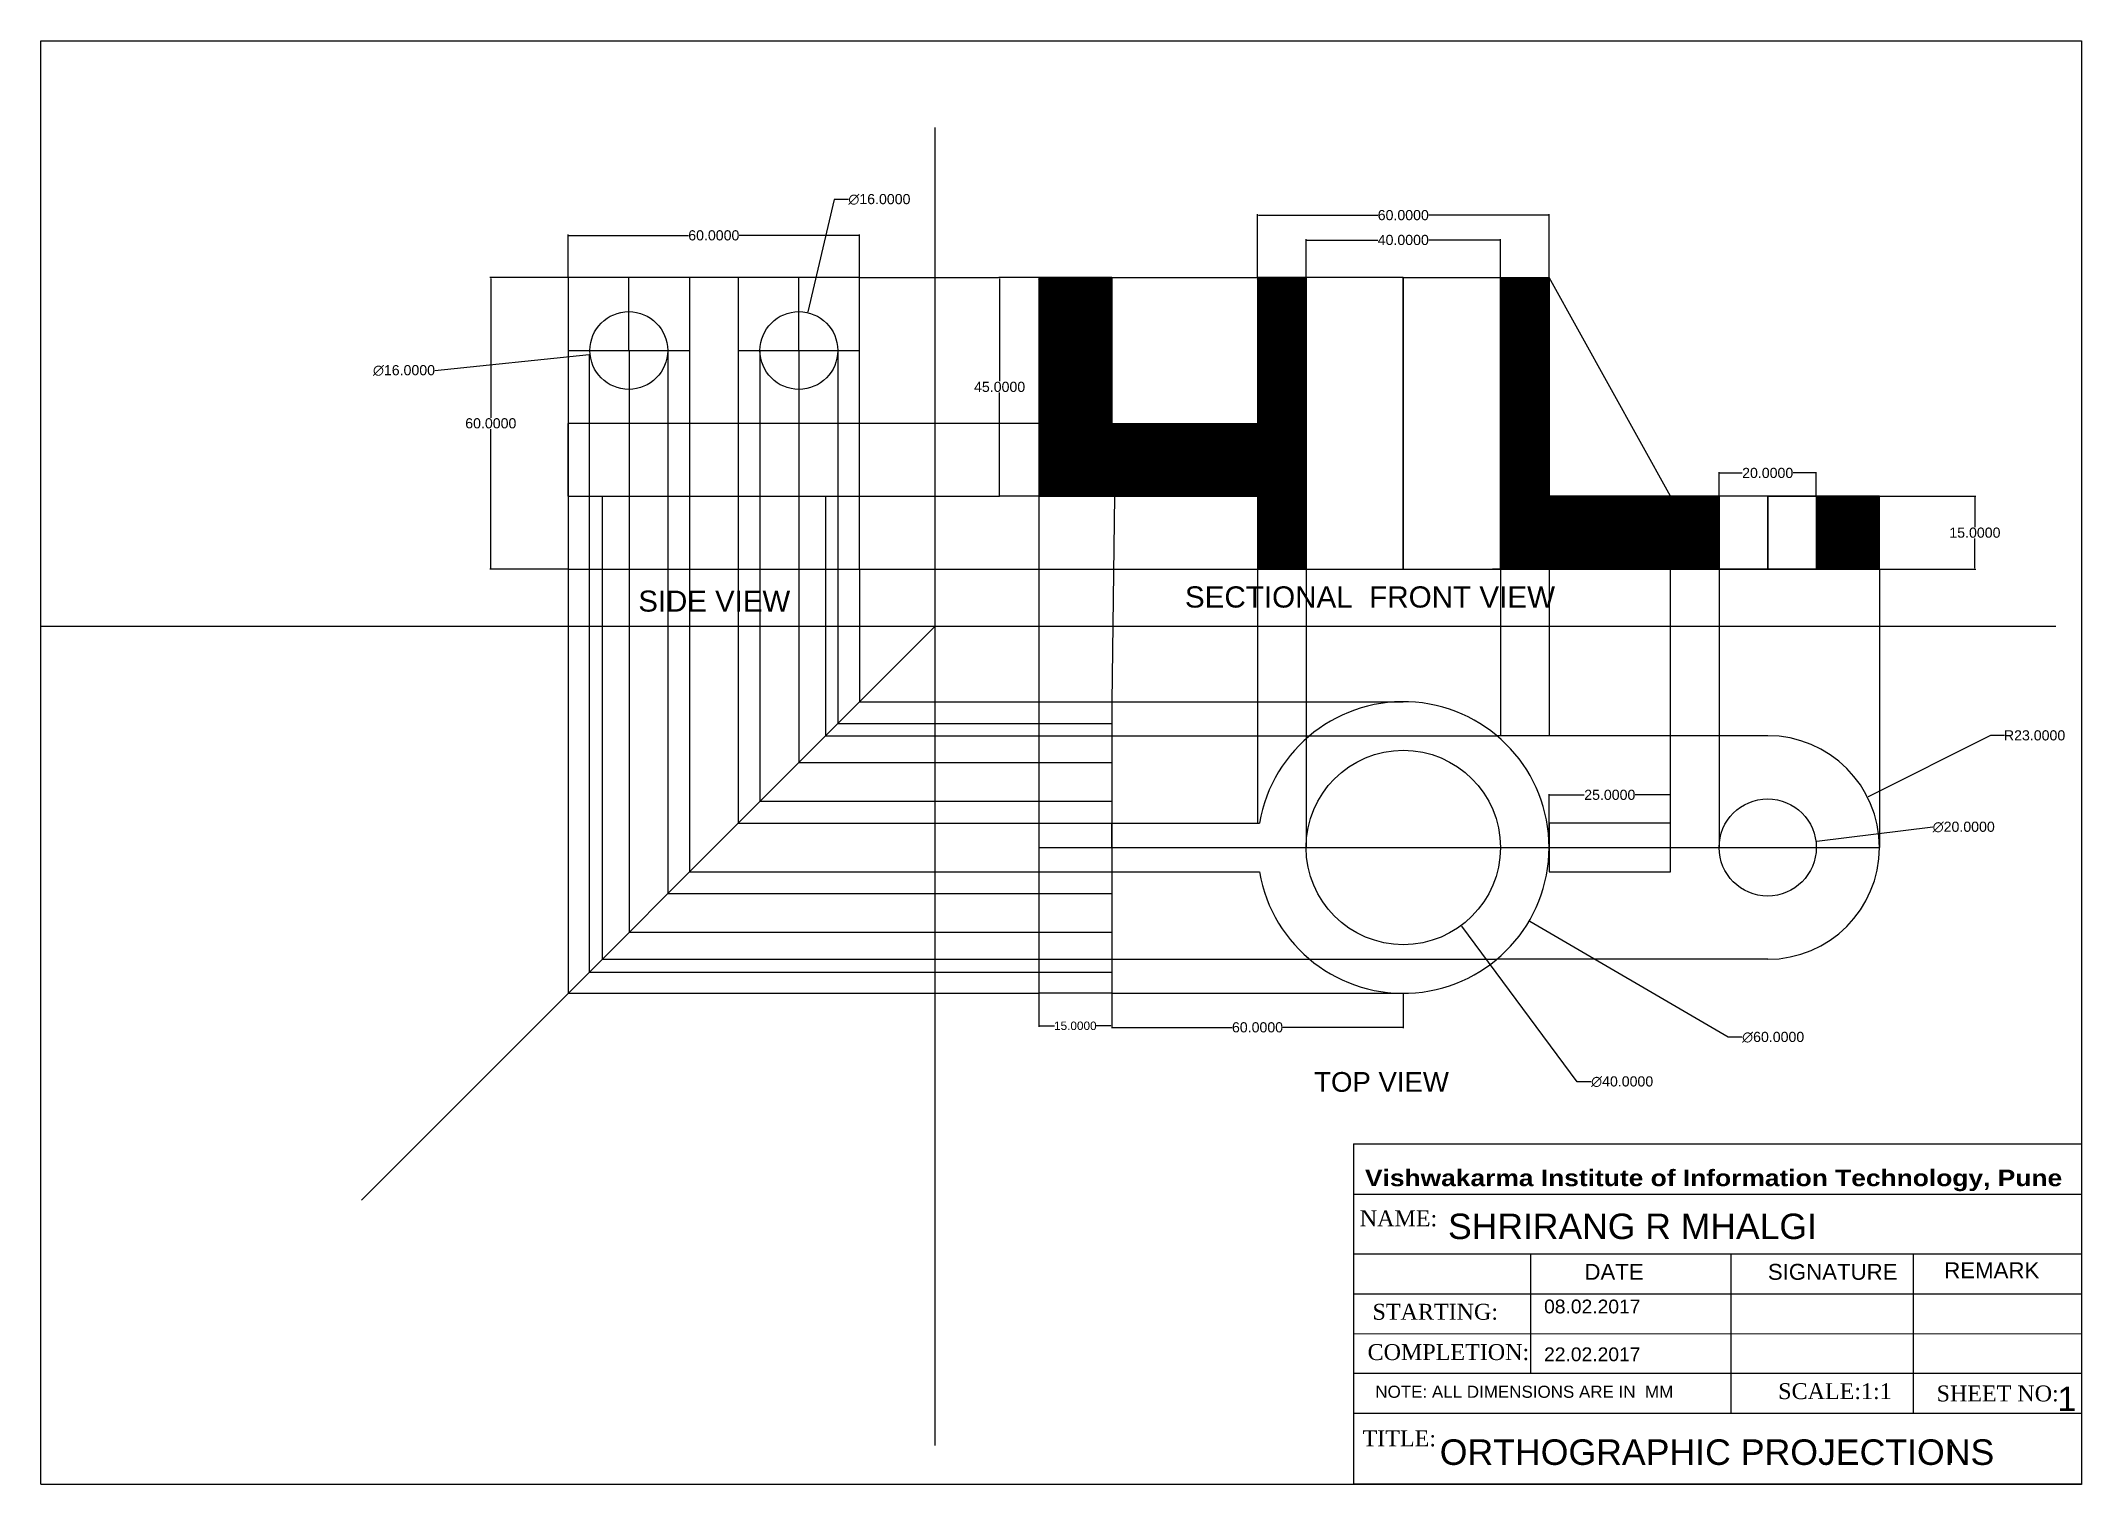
# Model space of a CAD drawing. Header units: inches. Extents: x 0 to 420, y 0 to 297.
import ezdxf

# ---------------------------------------------------------------- set-up
doc = ezdxf.new("R2010")
doc.units = ezdxf.units.IN
doc.header["$MEASUREMENT"] = 0
doc.styles.get("Standard").update_dxf_attribs({"font": 'arial.ttf'})
doc.dimstyles.get("Standard").update_dxf_attribs({"dimtxt": 0.125, "dimasz": 0.18, "dimexe": 0.18, "dimexo": 0.0625, "dimgap": 0.09, "dimtad": 0, "dimtih": 1, "dimtoh": 1, "dimdec": 4, "dimzin": 0, "dimdsep": 46, "dimtxsty": 'Standard', "dimcen": 0.09, "dimadec": 0, "dimazin": 0, "dimtfac": 1, "dimtdec": 4, "dimtofl": 0, "dimtmove": 0, "dimatfit": 3, "dimfxl": 1, "dimtolj": 1, "dimtzin": 0, "dimarcsym": 0})
pattern_1 = [(45, (-82.4371, -11.90982), (-0.088388348, 0.088388348), [])]
pattern_2 = [(45, (-82.4371, -11.9098), (-0.8838835, 0.8838835), [])]

# ---------------------------------------------------------------- blocks, each defined once
blk = doc.blocks.new('*D13')
at = {"color": 0, "lineweight": -2, "transparency": 16777216}
for p, q in [((401.24, 154.16), (376.12, 141.51)), ((404.12, 154.16), (401.24, 154.16)), ((355.32, 131.1), (355.5, 131.1)), ((355.41, 131.01), (355.41, 131.19))]:
    blk.add_line(p, q, dxfattribs=at)
at = {"color": 0, "transparency": 16777216}
blk.add_solid([(376.1, 141.54), (376.13, 141.49), (375.96, 141.43)], dxfattribs=at)
at = {"layer": 'Defpoints', "color": 0, "transparency": 16777216}
for p in [(375.96, 141.43), (355.41, 131.1)]:
    blk.add_point(p, dxfattribs=at)
at = {"color": 0, "transparency": 16777216, "insert": (410.34, 154.16), "char_height": 0.125, "attachment_point": 5}
blk.add_mtext('\\A1;{\\H16.667x;R23.0000}', dxfattribs=at)
blk = doc.blocks.new('*D14')
at = {"color": 0, "lineweight": -2, "transparency": 16777216}
for p, q in [((389.41, 135.3), (365.51, 132.35)), ((355.32, 131.1), (355.5, 131.1)), ((355.41, 131.01), (355.41, 131.19))]:
    blk.add_line(p, q, dxfattribs=at)
at = {"color": 0, "transparency": 16777216}
blk.add_solid([(365.51, 132.38), (365.52, 132.32), (365.33, 132.32)], dxfattribs=at)
at = {"layer": 'Defpoints', "color": 0, "transparency": 16777216}
for p in [(365.33, 132.32), (345.49, 129.87)]:
    blk.add_point(p, dxfattribs=at)
at = {"color": 0, "transparency": 16777216, "insert": (395.76, 135.3), "char_height": 0.125, "attachment_point": 5}
blk.add_mtext('\\A1;{\\H16.667x;∅20.0000}', dxfattribs=at)
blk = doc.blocks.new('*D15')
at = {"color": 0, "lineweight": -2, "transparency": 16777216}
for p, q in [((280.32, 131.1), (280.5, 131.1)), ((280.41, 131.01), (280.41, 131.19)), ((316.17, 82.9), (292.43, 114.89)), ((319.1, 82.9), (316.17, 82.9))]:
    blk.add_line(p, q, dxfattribs=at)
at = {"color": 0, "transparency": 16777216}
blk.add_solid([(292.46, 114.91), (292.41, 114.87), (292.33, 115.03)], dxfattribs=at)
at = {"layer": 'Defpoints', "color": 0, "transparency": 16777216}
for p in [(268.49, 147.16), (292.33, 115.03)]:
    blk.add_point(p, dxfattribs=at)
at = {"color": 0, "transparency": 16777216, "insert": (325.46, 82.9), "char_height": 0.125, "attachment_point": 5}
blk.add_mtext('\\A1;{\\H16.667x;∅40.0000}', dxfattribs=at)
blk = doc.blocks.new('*D16')
at = {"color": 0, "lineweight": -2, "transparency": 16777216}
for p, q in [((108.45, 248.37), (92.43, 248.37)), ((92.61, 248.19), (92.61, 219.52)), ((92.61, 188.55), (92.61, 217.21)), ((108.45, 188.37), (92.43, 188.37))]:
    blk.add_line(p, q, dxfattribs=at)
at = {"color": 0, "transparency": 16777216}
for points in [[(92.58, 248.19), (92.64, 248.19), (92.61, 248.37)], [(92.58, 188.55), (92.64, 188.55), (92.61, 188.37)]]:
    blk.add_solid(points, dxfattribs=at)
at = {"layer": 'Defpoints', "color": 0, "transparency": 16777216}
for p in [(108.51, 248.37), (92.61, 188.37), (108.51, 188.37)]:
    blk.add_point(p, dxfattribs=at)
at = {"color": 0, "transparency": 16777216, "insert": (92.61, 218.37), "char_height": 0.125, "attachment_point": 5}
blk.add_mtext('\\A1;{\\H16.667x;60.0000}', dxfattribs=at)
blk = doc.blocks.new('*D17')
at = {"color": 0, "lineweight": -2, "transparency": 16777216}
for p, q in [((108.51, 248.43), (108.51, 257.23)), ((108.69, 257.05), (133.29, 257.05)), ((168.33, 257.05), (143.74, 257.05)), ((168.51, 248.43), (168.51, 257.23))]:
    blk.add_line(p, q, dxfattribs=at)
at = {"color": 0, "transparency": 16777216}
for points in [[(108.69, 257.08), (108.69, 257.02), (108.51, 257.05)], [(168.33, 257.08), (168.33, 257.02), (168.51, 257.05)]]:
    blk.add_solid(points, dxfattribs=at)
at = {"layer": 'Defpoints', "color": 0, "transparency": 16777216}
for p in [(168.51, 257.05), (108.51, 248.37), (168.51, 248.37)]:
    blk.add_point(p, dxfattribs=at)
at = {"color": 0, "transparency": 16777216, "insert": (138.51, 257.05), "char_height": 0.125, "attachment_point": 5}
blk.add_mtext('\\A1;{\\H16.667x;60.0000}', dxfattribs=at)
blk = doc.blocks.new('*D7')
at = {"color": 0, "lineweight": -2, "transparency": 16777216}
for p, q in [((205.35, 248.37), (197.15, 248.37)), ((197.33, 248.19), (197.33, 227.02)), ((197.33, 203.55), (197.33, 224.71)), ((205.35, 203.37), (197.15, 203.37))]:
    blk.add_line(p, q, dxfattribs=at)
at = {"color": 0, "transparency": 16777216}
for points in [[(197.3, 248.19), (197.36, 248.19), (197.33, 248.37)], [(197.3, 203.55), (197.36, 203.55), (197.33, 203.37)]]:
    blk.add_solid(points, dxfattribs=at)
at = {"layer": 'Defpoints', "color": 0, "transparency": 16777216}
for p in [(205.41, 248.37), (197.33, 203.37), (205.41, 203.37)]:
    blk.add_point(p, dxfattribs=at)
at = {"color": 0, "transparency": 16777216, "insert": (197.33, 225.87), "char_height": 0.125, "attachment_point": 5}
blk.add_mtext('\\A1;{\\H16.667x;45.0000}', dxfattribs=at)
blk = doc.blocks.new('*D18')
at = {"color": 0, "lineweight": -2, "transparency": 16777216}
for p, q in [((378.47, 203.37), (398.24, 203.37)), ((398.06, 203.19), (398.06, 197.02)), ((398.06, 188.55), (398.06, 194.71)), ((378.47, 188.37), (398.24, 188.37))]:
    blk.add_line(p, q, dxfattribs=at)
at = {"color": 0, "transparency": 16777216}
for points in [[(398.03, 203.19), (398.09, 203.19), (398.06, 203.37)], [(398.03, 188.55), (398.09, 188.55), (398.06, 188.37)]]:
    blk.add_solid(points, dxfattribs=at)
at = {"layer": 'Defpoints', "color": 0, "transparency": 16777216}
for p in [(378.41, 203.37), (378.41, 188.37), (398.06, 188.37)]:
    blk.add_point(p, dxfattribs=at)
at = {"color": 0, "transparency": 16777216, "insert": (398.06, 195.87), "char_height": 0.125, "attachment_point": 5}
blk.add_mtext('\\A1;{\\H16.667x;15.0000}', dxfattribs=at)
blk = doc.blocks.new('*D19')
at = {"color": 0, "lineweight": -2, "transparency": 16777216}
for p, q in [((260.41, 248.43), (260.41, 256.28)), ((260.59, 256.1), (275.15, 256.1)), ((300.23, 256.1), (285.67, 256.1)), ((300.41, 248.43), (300.41, 256.28))]:
    blk.add_line(p, q, dxfattribs=at)
at = {"color": 0, "transparency": 16777216}
for points in [[(260.59, 256.13), (260.59, 256.07), (260.41, 256.1)], [(300.23, 256.13), (300.23, 256.07), (300.41, 256.1)]]:
    blk.add_solid(points, dxfattribs=at)
at = {"layer": 'Defpoints', "color": 0, "transparency": 16777216}
for p in [(300.41, 256.1), (260.41, 248.37), (300.41, 248.37)]:
    blk.add_point(p, dxfattribs=at)
at = {"color": 0, "transparency": 16777216, "insert": (280.41, 256.1), "char_height": 0.125, "attachment_point": 5}
blk.add_mtext('\\A1;{\\H16.667x;40.0000}', dxfattribs=at)
blk = doc.blocks.new('*D20')
at = {"color": 0, "lineweight": -2, "transparency": 16777216}
for p, q in [((250.41, 248.43), (250.41, 261.39)), ((250.59, 261.21), (275.18, 261.21)), ((310.23, 261.21), (285.64, 261.21)), ((310.41, 248.43), (310.41, 261.39))]:
    blk.add_line(p, q, dxfattribs=at)
at = {"color": 0, "transparency": 16777216}
for points in [[(250.59, 261.24), (250.59, 261.18), (250.41, 261.21)], [(310.23, 261.24), (310.23, 261.18), (310.41, 261.21)]]:
    blk.add_solid(points, dxfattribs=at)
at = {"layer": 'Defpoints', "color": 0, "transparency": 16777216}
for p in [(310.41, 261.21), (250.41, 248.37), (310.41, 248.37)]:
    blk.add_point(p, dxfattribs=at)
at = {"color": 0, "transparency": 16777216, "insert": (280.41, 261.21), "char_height": 0.125, "attachment_point": 5}
blk.add_mtext('\\A1;{\\H16.667x;60.0000}', dxfattribs=at)
blk = doc.blocks.new('*D21')
at = {"color": 0, "lineweight": -2, "transparency": 16777216}
for p, q in [((345.41, 203.43), (345.41, 208.34)), ((345.59, 208.16), (350.17, 208.16)), ((365.23, 208.16), (360.65, 208.16)), ((365.41, 203.43), (365.41, 208.34))]:
    blk.add_line(p, q, dxfattribs=at)
at = {"color": 0, "transparency": 16777216}
for points in [[(345.59, 208.19), (345.59, 208.13), (345.41, 208.16)], [(365.23, 208.19), (365.23, 208.13), (365.41, 208.16)]]:
    blk.add_solid(points, dxfattribs=at)
at = {"layer": 'Defpoints', "color": 0, "transparency": 16777216}
for p in [(365.41, 208.16), (345.41, 203.37), (365.41, 203.37)]:
    blk.add_point(p, dxfattribs=at)
at = {"color": 0, "transparency": 16777216, "insert": (355.41, 208.16), "char_height": 0.125, "attachment_point": 5}
blk.add_mtext('\\A1;{\\H16.667x;20.0000}', dxfattribs=at)
blk = doc.blocks.new('*D8')
at = {"color": 0, "lineweight": -2, "transparency": 16777216}
for p, q in [((205.41, 101.03), (205.41, 94.22)), ((220.41, 101.03), (220.41, 94.22)), ((205.59, 94.4), (208.63, 94.4)), ((220.23, 94.4), (217.19, 94.4))]:
    blk.add_line(p, q, dxfattribs=at)
at = {"color": 0, "transparency": 16777216}
for points in [[(205.59, 94.43), (205.59, 94.37), (205.41, 94.4)], [(220.23, 94.43), (220.23, 94.37), (220.41, 94.4)]]:
    blk.add_solid(points, dxfattribs=at)
at = {"layer": 'Defpoints', "color": 0, "transparency": 16777216}
for p in [(205.41, 101.1), (220.41, 101.1), (220.41, 94.4)]:
    blk.add_point(p, dxfattribs=at)
at = {"color": 0, "transparency": 16777216, "insert": (212.91, 94.4), "char_height": 0.125, "attachment_point": 5}
blk.add_mtext('\\A1;{\\H13.889x;15.0000}', dxfattribs=at)
blk = doc.blocks.new('*D6')
at = {"color": 0, "lineweight": -2, "transparency": 16777216}
for p, q in [((220.41, 101.03), (220.41, 93.9)), ((280.41, 101.03), (280.41, 93.9)), ((220.59, 94.08), (245.18, 94.08)), ((280.23, 94.08), (255.64, 94.08))]:
    blk.add_line(p, q, dxfattribs=at)
at = {"color": 0, "transparency": 16777216}
for points in [[(220.59, 94.11), (220.59, 94.05), (220.41, 94.08)], [(280.23, 94.11), (280.23, 94.05), (280.41, 94.08)]]:
    blk.add_solid(points, dxfattribs=at)
at = {"layer": 'Defpoints', "color": 0, "transparency": 16777216}
for p in [(220.41, 101.1), (280.41, 101.1), (280.41, 94.08)]:
    blk.add_point(p, dxfattribs=at)
at = {"color": 0, "transparency": 16777216, "insert": (250.41, 94.08), "char_height": 0.125, "attachment_point": 5}
blk.add_mtext('\\A1;{\\H16.667x;60.0000}', dxfattribs=at)
blk = doc.blocks.new('*D9')
at = {"color": 0, "lineweight": -2, "transparency": 16777216}
for p, q in [((81.09, 229.25), (112.88, 232.53)), ((120.92, 233.37), (121.1, 233.37)), ((121.01, 233.28), (121.01, 233.46))]:
    blk.add_line(p, q, dxfattribs=at)
at = {"color": 0, "transparency": 16777216}
blk.add_solid([(112.87, 232.56), (112.88, 232.5), (113.05, 232.55)], dxfattribs=at)
at = {"layer": 'Defpoints', "color": 0, "transparency": 16777216}
for p in [(113.05, 232.55), (128.97, 234.19)]:
    blk.add_point(p, dxfattribs=at)
at = {"color": 0, "transparency": 16777216, "insert": (74.74, 229.25), "char_height": 0.125, "attachment_point": 5}
blk.add_mtext('\\A1;{\\H16.667x;∅16.0000}', dxfattribs=at)
blk = doc.blocks.new('*D10')
at = {"color": 0, "lineweight": -2, "transparency": 16777216}
for p, q in [((280.32, 131.1), (280.5, 131.1)), ((280.41, 131.01), (280.41, 131.19)), ((347.25, 92.05), (306.47, 115.87)), ((350.19, 92.05), (347.25, 92.05))]:
    blk.add_line(p, q, dxfattribs=at)
at = {"color": 0, "transparency": 16777216}
blk.add_solid([(306.48, 115.9), (306.45, 115.85), (306.31, 115.96)], dxfattribs=at)
at = {"layer": 'Defpoints', "color": 0, "transparency": 16777216}
for p in [(254.51, 146.23), (306.31, 115.96)]:
    blk.add_point(p, dxfattribs=at)
at = {"color": 0, "transparency": 16777216, "insert": (356.54, 92.05), "char_height": 0.125, "attachment_point": 5}
blk.add_mtext('\\A1;{\\H16.667x;∅60.0000}', dxfattribs=at)
blk = doc.blocks.new('*D11')
at = {"color": 0, "lineweight": -2, "transparency": 16777216}
for p, q in [((163.3, 264.45), (157.88, 241.33)), ((166.23, 264.45), (163.3, 264.45)), ((155.92, 233.37), (156.1, 233.37)), ((156.01, 233.28), (156.01, 233.46))]:
    blk.add_line(p, q, dxfattribs=at)
at = {"color": 0, "transparency": 16777216}
blk.add_solid([(157.85, 241.34), (157.91, 241.32), (157.84, 241.15)], dxfattribs=at)
at = {"layer": 'Defpoints', "color": 0, "transparency": 16777216}
for p in [(157.84, 241.15), (154.19, 225.58)]:
    blk.add_point(p, dxfattribs=at)
at = {"color": 0, "transparency": 16777216, "insert": (172.59, 264.45), "char_height": 0.125, "attachment_point": 5}
blk.add_mtext('\\A1;{\\H16.667x;∅16.0000}', dxfattribs=at)
blk = doc.blocks.new('*D12')
at = {"color": 0, "lineweight": -2, "transparency": 16777216}
for p, q in [((310.41, 136.16), (310.41, 142.1)), ((310.59, 141.92), (317.67, 141.92)), ((335.23, 141.92), (328.15, 141.92)), ((335.41, 136.16), (335.41, 142.1))]:
    blk.add_line(p, q, dxfattribs=at)
at = {"color": 0, "transparency": 16777216}
for points in [[(310.59, 141.95), (310.59, 141.89), (310.41, 141.92)], [(335.23, 141.95), (335.23, 141.89), (335.41, 141.92)]]:
    blk.add_solid(points, dxfattribs=at)
at = {"layer": 'Defpoints', "color": 0, "transparency": 16777216}
for p in [(335.41, 141.92), (310.41, 136.1), (335.41, 136.1)]:
    blk.add_point(p, dxfattribs=at)
at = {"color": 0, "transparency": 16777216, "insert": (322.91, 141.92), "char_height": 0.125, "attachment_point": 5}
blk.add_mtext('\\A1;{\\H16.667x;25.0000}', dxfattribs=at)

msp = doc.modelspace()

# ---------------------------------------------------------------- hatches: boundary and pattern name
at = {"true_color": 0xffffff}
h = msp.add_hatch(dxfattribs=at)
h.set_pattern_fill('ANSI31')
h.set_pattern_definition(pattern_1)
h.paths.add_polyline_path([(220.40938, 248.36587), (205.40938, 248.36587), (205.40938, 203.36587), (250.40938, 203.36587), (250.40938, 218.36587), (220.40938, 218.36587)])
at = {"true_color": 0x000000}
h = msp.add_hatch(dxfattribs=at)
h.set_pattern_fill('ANSI31', color=18, scale=10)
h.set_pattern_definition(pattern_2)
h.paths.add_polyline_path([(220.40938, 248.36587), (205.40938, 248.36587), (205.40938, 203.36587), (250.40938, 203.36587), (250.40938, 218.36587), (220.40938, 218.36587)])
at = {"true_color": 0xffffff}
h = msp.add_hatch(dxfattribs=at)
h.set_pattern_fill('ANSI31')
h.set_pattern_definition(pattern_1)
h.paths.add_polyline_path([(260.40938, 248.36587), (250.40938, 248.36587), (250.40938, 188.36587), (260.40938, 188.36587)])
at = {"true_color": 0x000000}
h = msp.add_hatch(dxfattribs=at)
h.set_pattern_fill('ANSI31', color=18, scale=10)
h.set_pattern_definition(pattern_2)
h.paths.add_polyline_path([(260.40938, 248.36587), (250.40938, 248.36587), (250.40938, 188.36587), (260.40938, 188.36587)])
at = {"true_color": 0xffffff}
h = msp.add_hatch(dxfattribs=at)
h.set_pattern_fill('ANSI31')
h.set_pattern_definition(pattern_1)
h.paths.add_polyline_path([(310.40938, 248.36587), (300.40938, 248.36587), (300.40938, 188.36587), (310.40938, 188.36587)])
at = {"true_color": 0x000000}
h = msp.add_hatch(dxfattribs=at)
h.set_pattern_fill('ANSI31', color=18, scale=10)
h.set_pattern_definition(pattern_2)
h.paths.add_polyline_path([(310.40938, 248.36587), (300.40938, 248.36587), (300.40938, 188.36587), (310.40938, 188.36587)])
at = {"true_color": 0xffffff}
h = msp.add_hatch(dxfattribs=at)
h.set_pattern_fill('ANSI31')
h.set_pattern_definition(pattern_1)
h.paths.add_polyline_path([(345.40938, 203.36587), (310.40938, 203.36587), (310.40938, 188.36587), (345.40938, 188.36587)])
at = {"true_color": 0x000000}
h = msp.add_hatch(dxfattribs=at)
h.set_pattern_fill('ANSI31', color=18, scale=10)
h.set_pattern_definition(pattern_2)
h.paths.add_polyline_path([(345.40938, 203.36587), (310.40938, 203.36587), (310.40938, 188.36587), (345.40938, 188.36587)])
at = {"true_color": 0xffffff}
h = msp.add_hatch(dxfattribs=at)
h.set_pattern_fill('ANSI31')
h.set_pattern_definition(pattern_1)
h.paths.add_polyline_path([(378.40938, 203.36587), (365.40938, 203.36587), (365.40938, 188.36587), (378.40938, 188.36587)])
at = {"true_color": 0x000000}
h = msp.add_hatch(dxfattribs=at)
h.set_pattern_fill('ANSI31', color=18, scale=10)
h.set_pattern_definition(pattern_2)
h.paths.add_polyline_path([(378.40938, 203.36587), (365.40938, 203.36587), (365.40938, 188.36587), (378.40938, 188.36587)])

# ---------------------------------------------------------------- linework, layer by layer
for p, q in [((-0.00171, 0.08539), (-0.00171, 297.08539)), ((-0.00171, 297.08539), (419.99829, 297.08539)), ((419.99829, 297.08539), (419.99829, 0.08539)), ((220.40938, 248.36587), (205.40938, 248.36587)), ((280.40938, 248.36587), (250.40938, 248.36587)), ((260.40938, 248.36587), (260.40938, 248.36587)), ((270.13672, 70.08534), (270.13672, 0.08534)), ((270.13672, 70.08534), (419.99829, 70.08534)), ((-0.00171, 0.08539), (419.99829, 0.08539)), ((420.13672, 0.08534), (270.13672, 0.08534))]:
    msp.add_line(p, q)
at = {"color": 51, "true_color": 0xf8f6b0}
for p, q in [((184.05509, 8.01079), (184.05509, 279.22197)), ((-0.00171, 176.6395), (414.71198, 176.6395)), ((184.05509, 176.6395), (65.9723, 58.55671))]:
    msp.add_line(p, q, dxfattribs=at)
at = {"color": 6}
for p, q in [((168.51202, 248.36587), (108.51202, 248.36587)), ((108.51202, 248.36587), (108.51202, 188.36587)), ((108.51202, 248.36587), (108.51202, 233.36587)), ((133.51202, 248.36587), (133.51202, 203.36587)), ((143.51202, 248.36587), (143.51202, 203.36587)), ((168.51202, 188.36587), (168.51202, 248.36587)), ((205.40938, 248.36587), (205.40938, 203.36587)), ((205.40938, 248.36587), (220.40938, 248.36587)), ((205.40938, 248.36587), (205.40938, 203.36587)), ((220.40938, 248.36587), (220.40938, 218.36587)), ((220.40938, 248.36587), (250.40938, 248.36587)), ((280.40938, 248.36587), (250.40938, 248.36587)), ((250.40938, 248.36587), (250.40938, 188.36587)), ((250.40938, 248.36587), (250.40938, 218.36587)), ((250.40938, 248.36587), (260.40938, 248.36587)), ((280.40938, 248.36587), (260.40938, 248.36587)), ((260.40938, 248.36587), (260.40938, 188.36587)), ((260.40938, 248.36587), (260.40938, 188.36587)), ((280.40938, 248.36587), (310.40938, 248.36587)), ((300.40938, 188.36587), (300.40938, 248.36587)), ((300.40938, 248.36587), (300.40938, 188.36587)), ((300.40938, 248.36587), (310.40938, 248.36587)), ((310.40938, 248.36587), (310.40938, 188.36587)), ((335.40938, 203.36587), (310.40938, 248.36587)), ((310.40938, 248.36587), (310.40938, 203.36587)), ((108.51202, 203.36587), (108.51202, 218.36587)), ((220.40938, 218.36587), (250.40938, 218.36587)), ((108.51202, 203.36587), (168.51202, 203.36587)), ((115.51202, 203.36587), (115.51202, 188.36587)), ((161.51202, 203.36587), (161.51202, 188.36587)), ((205.40938, 203.36587), (250.40938, 203.36587)), ((250.40938, 203.36587), (250.40938, 188.36587)), ((378.40938, 203.36587), (310.40938, 203.36587)), ((310.40938, 203.36587), (335.40938, 203.36587)), ((310.40938, 203.36587), (344.40938, 203.36587)), ((344.40938, 203.36587), (345.40938, 203.36587)), ((345.40938, 188.36587), (345.40938, 203.36587)), ((345.40938, 203.36587), (345.40938, 188.36587)), ((355.40938, 203.36587), (365.40938, 203.36587)), ((365.40938, 203.36587), (365.40938, 188.36587)), ((378.40938, 188.36587), (378.40938, 203.36587)), ((108.51202, 188.36587), (168.51202, 188.36587)), ((250.40938, 188.36587), (355.40938, 188.36587)), ((250.40938, 188.36587), (260.40938, 188.36587)), ((260.40938, 188.36587), (300.40938, 188.36587)), ((345.40938, 188.36587), (298.79738, 188.36587)), ((365.40938, 188.36587), (345.40938, 188.36587)), ((355.40938, 188.36587), (378.40938, 188.36587)), ((205.40938, 161.09643), (205.40938, 101.09643)), ((205.40938, 161.09643), (220.40938, 161.09643)), ((220.40938, 161.09643), (220.40938, 101.09643)), ((220.40938, 161.09643), (280.40938, 161.09643)), ((355.40938, 154.09643), (299.67074, 154.09643)), ((220.40938, 131.09643), (220.40938, 136.09643)), ((220.40938, 136.09643), (250.82898, 136.09643)), ((310.40938, 136.09643), (310.40938, 126.09643)), ((335.40938, 136.09643), (310.40938, 136.09643)), ((335.40938, 126.09643), (335.40938, 136.09643)), ((220.40938, 131.09643), (220.40938, 126.09643)), ((220.40938, 131.09643), (378.40938, 131.09643)), ((220.40938, 126.09643), (250.82898, 126.09643)), ((310.40938, 126.09643), (335.40938, 126.09643)), ((355.40938, 108.09643), (299.67074, 108.09643)), ((220.40938, 101.09643), (205.40938, 101.09643)), ((220.40938, 101.09643), (280.40938, 101.09643))]:
    msp.add_line(p, q, dxfattribs=at)
at = {"color": 18, "true_color": 0x000000}
for p, q in [((121.01202, 233.36587), (121.01202, 248.36587)), ((156.01202, 233.36587), (156.01202, 248.36587)), ((168.51202, 248.36587), (197.13092, 248.36587)), ((280.40938, 188.36587), (280.40938, 248.36587)), ((108.51202, 233.36587), (133.51202, 233.36587)), ((112.87818, 232.49754), (112.87818, 105.46259)), ((121.10202, 233.36587), (121.10202, 113.68643)), ((129.01202, 233.36587), (129.01202, 121.59643)), ((143.51202, 233.36587), (168.51202, 233.36587)), ((148.01202, 233.36587), (148.01202, 140.59643)), ((156.01202, 233.27587), (156.01202, 148.59643)), ((164.01202, 233.36587), (164.01202, 156.59643)), ((205.40938, 218.36587), (108.51202, 218.36587)), ((133.51202, 203.36587), (133.51202, 126.09643)), ((143.51202, 203.36587), (143.51202, 136.09643)), ((168.51202, 203.36587), (197.33092, 203.36587)), ((205.40938, 203.36587), (205.40938, 161.09643)), ((220.95385, 203.36587), (220.40938, 161.09643)), ((355.40938, 188.36587), (355.40938, 203.36587)), ((108.51202, 188.36587), (108.51202, 101.09643)), ((115.51202, 188.36587), (115.51202, 108.09643)), ((161.51202, 188.36587), (161.51202, 154.09643)), ((168.51202, 188.36587), (250.40938, 188.36587)), ((168.51202, 188.36587), (168.51202, 161.09643)), ((250.40938, 188.36587), (250.40938, 136.09643)), ((260.40938, 188.36587), (260.40938, 131.09643)), ((300.40938, 188.36587), (300.40938, 154.09643)), ((310.40938, 188.36587), (310.40938, 154.09643)), ((335.40938, 136.09643), (335.40938, 188.36587)), ((345.40938, 188.36587), (345.40938, 131.09643)), ((378.40938, 188.36587), (378.40938, 131.09643)), ((168.51202, 161.09643), (205.40938, 161.09643)), ((164.01202, 156.59643), (220.40938, 156.59643)), ((161.51202, 154.09643), (299.67074, 154.09643)), ((156.01202, 148.59643), (220.40938, 148.59643)), ((148.01202, 140.59643), (220.40938, 140.59643)), ((143.51202, 136.09643), (220.40938, 136.09643)), ((133.51202, 126.09643), (205.40938, 126.09643)), ((205.40938, 126.09643), (220.40938, 126.09643)), ((129.01202, 121.59643), (220.40938, 121.59643)), ((121.10202, 113.68643), (220.40938, 113.68643)), ((112.87818, 105.46259), (220.40938, 105.46259)), ((115.51202, 108.09643), (205.40938, 108.09643)), ((205.40938, 108.09643), (299.67074, 108.09643)), ((108.51202, 101.09643), (205.40938, 101.09643))]:
    msp.add_line(p, q, dxfattribs=at)
at = {"color": 254, "true_color": 0xcecce6}
for p, q in [((280.40938, 248.36587), (280.40938, 188.36587)), ((355.40938, 203.36587), (355.40938, 188.36587)), ((205.40938, 148.59643), (220.40938, 148.59643)), ((205.40938, 113.68643), (220.40938, 113.68643))]:
    msp.add_line(p, q, dxfattribs=at)
at = {"color": 241, "true_color": 0xf7abae}
for p, q in [((168.51202, 218.36587), (108.51202, 218.36587)), ((205.40938, 156.59643), (220.40938, 156.59643)), ((205.40938, 140.59643), (220.40938, 140.59643)), ((205.40938, 121.59643), (220.40938, 121.59643)), ((205.40938, 105.46259), (220.40938, 105.46259))]:
    msp.add_line(p, q, dxfattribs=at)
at = {"color": 7, "true_color": 0xffffff}
for p, q in [((310.40938, 131.09643), (310.40938, 136.09643)), ((385.34107, 47.40394), (385.34107, 14.65045))]:
    msp.add_line(p, q, dxfattribs=at)
at = {"color": 30, "true_color": 0xf26722}
msp.add_line((205.40938, 131.09643), (378.40938, 131.09643), dxfattribs=at)
at = {"color": 7}
for p, q in [((420.13672, 59.68649), (270.13672, 59.68649)), ((420.13672, 47.40394), (270.13672, 47.40394)), ((306.61304, 47.40394), (306.61304, 22.83882)), ((347.82348, 47.40394), (347.82348, 14.65045)), ((420.13672, 39.21556), (270.13672, 39.21556)), ((420.13672, 30.97713), (270.13672, 31.02683)), ((420.13672, 22.83882), (270.13672, 22.83882)), ((420.13672, 14.65045), (270.13672, 14.65045)), ((393.15425, 8.04068), (393.15425, 4.49239))]:
    msp.add_line(p, q, dxfattribs=at)
at = {"color": 6}
for centre, radius in [((121.01202, 233.36587), 8), ((156.01202, 233.36587), 8), ((280.40938, 131.09643), 20), ((355.40938, 131.09643), 10)]:
    msp.add_circle(centre, radius, dxfattribs=at)
for centre, radius, start, end in [((280.40938, 131.09643), 30, 189.5940682, 170.4059318), ((355.40938, 131.09643), 23, 270, 90)]:
    msp.add_arc(centre, radius, start, end, dxfattribs=at)
at = {"color": 7, "true_color": 0xffffff}
for p in [(121.01202, 233.36587), (156.01202, 233.36587)]:
    msp.add_point(p, dxfattribs=at)

# ---------------------------------------------------------------- texts
at = {"color": 254, "true_color": 0xfeeab9}
msp.add_text('SECTIONAL  FRONT VIEW', height=4.3625528, dxfattribs=at).set_placement((235.46929, 180.46733))
at = {"color": 51, "true_color": 0xf8f6b0}
for s, height, p in [('SIDE VIEW', 4.330442, (122.97511, 179.63442)), ('TOP VIEW', 4.059305, (262.07772, 80.82672)), ('08.02.2017', 2.837543, (309.38768, 35.22749)), ('22.02.2017', 2.837543, (309.38768, 25.38764))]:
    msp.add_text(s, height=height, dxfattribs=at).set_placement(p)
at = {"color": 51, "true_color": 0xf7f281}
for s, height, p in [('SHRIRANG R MHALGI', 5.2305872, (289.62138, 50.52586)), ('ORTHOGRAPHIC PROJECTIONS', 5.2522292, (287.9122, 4.05055))]:
    msp.add_text(s, height=height, dxfattribs=at).set_placement(p)
at = {"color": 7, "attachment_point": 1}
for s, insert, char_height, width in [('{\\fArial Black|b0|i0|c0|p34;Vishwakarma Institute of Information Technology, Pune}', (272.52997, 64.799), 3.3932628, 150.1832961), ('{\\fTimes New Roman|b0|i0|c0|p18;NAME:}', (271.45139, 56.42816), 3.2753486, 146.4562519), ('DATE', (317.69255, 45.41013), 3.275349, 10.791), ('SIGNATURE', (355.44429, 45.41013), 3.275349, 10.791), ('REMARK', (391.74385, 45.7391), 3.275349, 10.791), ('{\\fTimes New Roman|b0|i0|c0|p18;STARTING:}', (274.08049, 37.19333), 3.2753486, 10.791), ('{\\fTimes New Roman|b0|i0|c0|p18;COMPLETION:}', (273.06644, 28.90197), 3.2753486, 10.791), ('{\\fTimes New Roman|b0|i0|c0|p18;SCALE:1:1}', (357.57502, 20.86685), 3.2753486, 10.791), ('{\\fTimes New Roman|b0|i0|c0|p18;SHEET NO:}', (390.1684, 20.39094), 3.2753486, 36.0616299), ('{\\fTimes New Roman|b0|i0|c0|p18;TITLE:}', (272.03556, 11.15339), 3.2753486, 177.6465479)]:
    msp.add_mtext(s, dxfattribs=dict(at, insert=insert, char_height=char_height, width=width))
at = {"attachment_point": 1}
for s, insert, char_height, width in [('NOTE: ALL DIMENSIONS ARE IN  MM', (274.66179, 20.35168), 2.5, 65.06872), ('1', (415.07023, 20.16272), 5, 3.6687416)]:
    msp.add_mtext(s, dxfattribs=dict(at, insert=insert, char_height=char_height, width=width))

# ---------------------------------------------------------------- dimensions: what is measured, and where the dimension line sits
at = {"color": 8}
for p1, p2, picture, middle in [((154.18675, 225.57688), (157.8373, 241.15486), '*D11', (172.58577, 264.44935)), ((128.96988, 234.18589), (113.05416, 232.54584), '*D9', (81.09269, 229.25232)), ((268.49316, 147.15893), (292.3256, 115.03394), '*D15', (325.45759, 82.89556)), ((254.50549, 146.22879), (306.31328, 115.96408), '*D10', (356.54354, 92.04766)), ((345.48504, 129.86862), (365.33372, 132.32424), '*D14', (389.40911, 135.30278))]:
    dim = msp.add_diameter_dim_2p(p1=p1, p2=p2, text='{\\H16.667x;<>}', dimstyle='Standard', dxfattribs=at)
    dim.commit()
    dim.dimension.update_dxf_attribs({"geometry": picture, "text_midpoint": middle, "dimtype": 163})
for base, p1, p2, text, picture, middle in [((310.40938, 261.20795), (250.40938, 248.36587), (310.40938, 248.36587), '{\\H16.667x;<>}', '*D20', (280.40938, 261.20795)), ((168.51202, 257.05371), (108.51202, 248.36587), (168.51202, 248.36587), '{\\H16.667x;<>}', '*D17', (138.51202, 257.05371)), ((300.40938, 256.09504), (260.40938, 248.36587), (300.40938, 248.36587), '{\\H16.667x;<>}', '*D19', (280.40938, 256.09504)), ((365.40938, 208.16161), (345.40938, 203.36587), (365.40938, 203.36587), '{\\H16.667x;<>}', '*D21', (355.40938, 208.16161)), ((335.40938, 141.91592), (310.40938, 136.09643), (335.40938, 136.09643), '{\\H16.667x;<>}', '*D12', (322.90938, 141.91592)), ((220.40938, 94.39958), (205.40938, 101.09643), (220.40938, 101.09643), '{\\H13.889x;<>}', '*D8', (212.90938, 94.39958)), ((280.40938, 94.08003), (220.40938, 101.09643), (280.40938, 101.09643), '{\\H16.667x;<>}', '*D6', (250.40938, 94.08003))]:
    dim = msp.add_linear_dim(base=base, p1=p1, p2=p2, text=text, dimstyle='Standard', dxfattribs=at)
    dim.commit()
    dim.dimension.update_dxf_attribs({"geometry": picture, "text_midpoint": middle})
for base, p1, p2, picture, middle in [((92.60658, 188.36587), (108.51202, 248.36587), (108.51202, 188.36587), '*D16', (92.60658, 218.36587)), ((398.05926, 188.36587), (378.40938, 203.36587), (378.40938, 188.36587), '*D18', (398.05926, 195.86587))]:
    dim = msp.add_linear_dim(base=base, p1=p1, p2=p2, angle=90, text='{\\H16.667x;<>}', dimstyle='Standard', dxfattribs=at)
    dim.commit()
    dim.dimension.update_dxf_attribs({"geometry": picture, "text_midpoint": middle})
dim = msp.add_linear_dim(base=(197.33092, 203.36587), p1=(205.40938, 248.36587), p2=(205.40938, 203.36587), angle=90, text='{\\H16.667x;<>}', dimstyle='Standard', dxfattribs=at)
dim.commit()
dim.dimension.update_dxf_attribs({"geometry": '*D7', "text_midpoint": (197.33092, 225.86587), "dimtype": 160})
dim = msp.add_radius_dim(center=(355.40938, 131.09643), mpoint=(375.95542, 141.43376), text='{\\H16.667x;<>}', dimstyle='Standard', dxfattribs=at)
dim.commit()
dim.dimension.update_dxf_attribs({"geometry": '*D13', "text_midpoint": (410.33599, 154.1566), "dimtype": 164})

doc.saveas('drawing.dxf')
